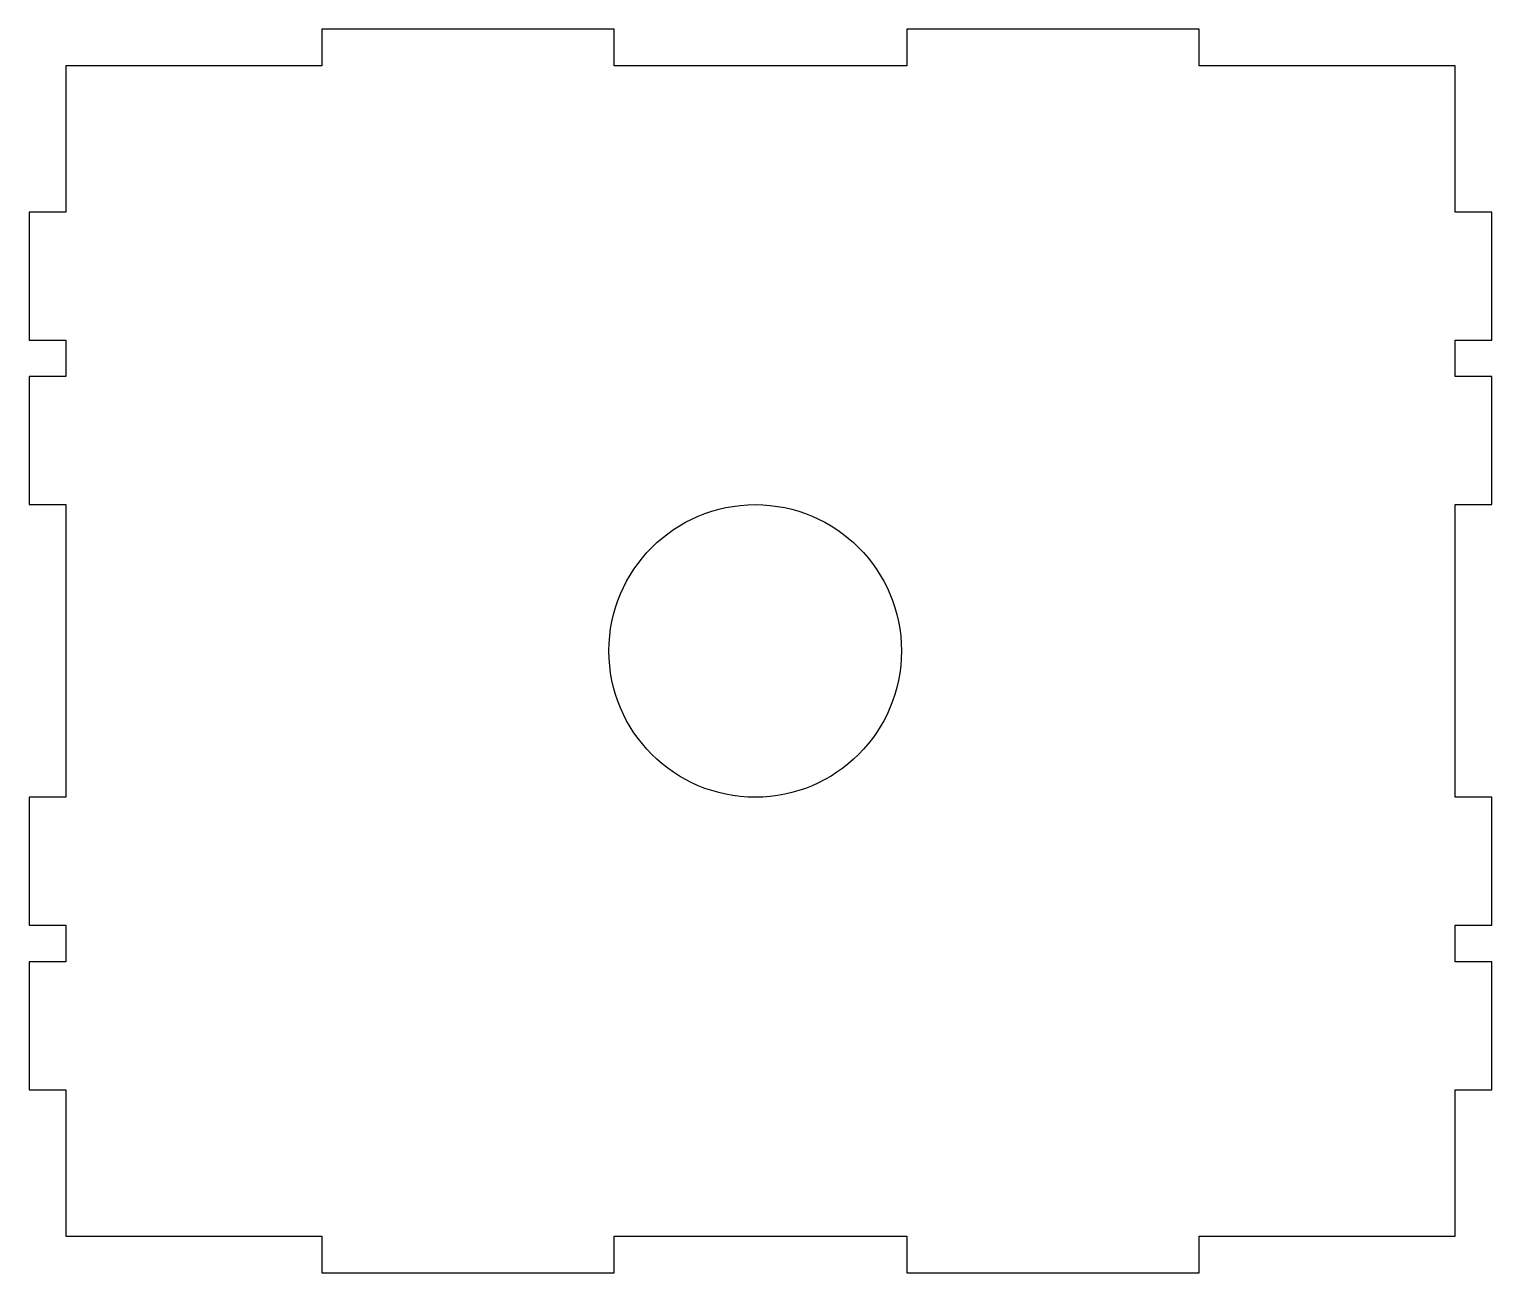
# Model space of a CAD drawing. Header units: inches. Extents: x -5 to 5, y -4.3 to 4.2.
import ezdxf

# ---------------------------------------------------------------- set-up
doc = ezdxf.new("R2010")
doc.units = ezdxf.units.IN
doc.header["$MEASUREMENT"] = 0

msp = doc.modelspace()

# ---------------------------------------------------------------- linework, layer by layer
msp.add_lwpolyline([(-2.964, 4), (-4.714, 4), (-4.714, 3), (-4.964, 3), (-4.964, 2.125), (-4.714, 2.125), (-4.714, 1.875), (-4.964, 1.875), (-4.964, 1), (-4.714, 1), (-4.714, -1), (-4.964, -1), (-4.964, -1.875), (-4.714, -1.875), (-4.714, -2.125), (-4.964, -2.125), (-4.964, -3), (-4.714, -3), (-4.714, -4), (-2.964, -4), (-2.964, -4.25), (-0.964, -4.25), (-0.964, -4), (1.036, -4), (1.036, -4.25), (3.036, -4.25), (3.036, -4), (4.786, -4), (4.786, -3), (5.036, -3), (5.036, -2.125), (4.786, -2.125), (4.786, -1.875), (5.036, -1.875), (5.036, -1), (4.786, -1), (4.786, 1), (5.036, 1), (5.036, 1.875), (4.786, 1.875), (4.786, 2.125), (5.036, 2.125), (5.036, 3), (4.786, 3), (4.786, 4), (3.036, 4), (3.036, 4.25), (1.036, 4.25), (1.036, 4), (-0.964, 4), (-0.964, 4.25), (-2.964, 4.25)], close=True)
msp.add_circle((0, 0), 1)

doc.saveas('drawing.dxf')
